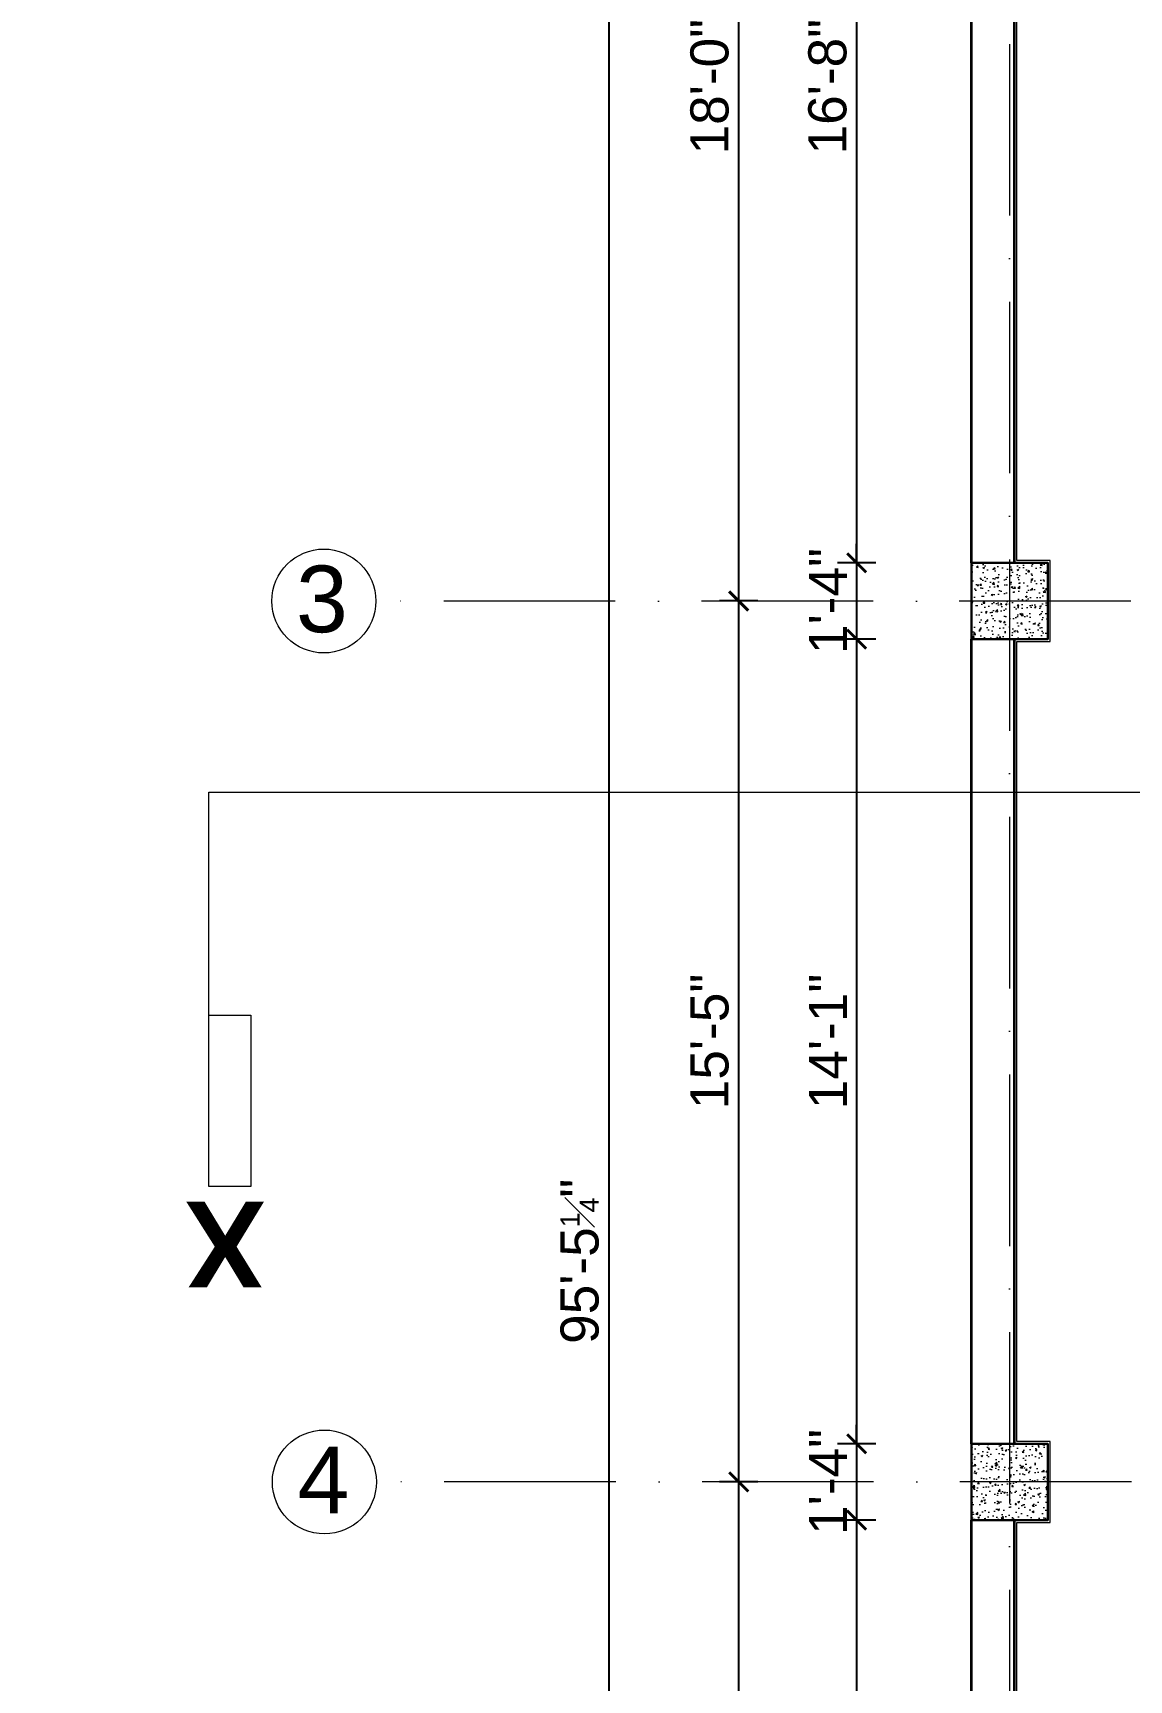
# Model space of a CAD drawing. Header units: inches. Extents: x 10755 to 33653, y -10992 to 10708.
# Drawn here: x 15889.5 to 16119.6, y 6625.2 to 6971.1 of the extents above; entities that cross this region are included whole.
import ezdxf

# ---------------------------------------------------------------- set-up
doc = ezdxf.new("R2010")
doc.units = ezdxf.units.IN
doc.header["$MEASUREMENT"] = 0
doc.linetypes.add('ACAD_ISO10W100', pattern=[18, 12, -3, 0, -3])
for name, color, linetype, lineweight in [('centerline', 9, 'ACAD_ISO10W100', 5), ('col', 1, 'Continuous', 30), ('dim', 6, 'Continuous', 13), ('dimension center - 8', 134, 'Continuous', 13), ('dimension element- 8', 5, 'Continuous', 13), ('dimension inter - 8', 6, 'Continuous', 13), ('dimension overall - 8', 185, 'Continuous', 13), ('DIMINSION', 5, 'Continuous', 15), ('hatch- rcc', 252, 'Continuous', 5), ('PLASTER', 50, 'Continuous', 9), ('SECTION LINE1', 6, 'Continuous', 18), ('title text 1', 113, 'Continuous', 25), ('wall', 1, 'Continuous', 35)]:
    doc.layers.add(name, color=color, linetype=linetype, lineweight=lineweight)
doc.layers.add('T-TEXT', color=230, linetype='Continuous')
doc.layers.get('dimension inter - 8').off()
doc.layers.get('DIMINSION').off()
doc.styles.add('Prajwal', font='stylu.ttf', dxfattribs={"height": 9})
doc.styles.get("Standard").update_dxf_attribs({"font": 'arial.ttf'})
doc.styles.add('suren', font='times.ttf', dxfattribs={"height": 4})
doc.dimstyles.new('S8', dxfattribs={"dimscale": 8, "dimtxt": 1, "dimasz": 0.5, "dimexe": 0.5, "dimexo": 0.5, "dimgap": 0.25, "dimtad": 1, "dimzin": 3, "dimdsep": 46, "dimlunit": 4, "dimtxsty": 'Standard', "dimblk": 'ARCHTICK', "dimcen": 0, "dimclrd": 256, "dimclre": 256, "dimclrt": 6, "dimadec": 0, "dimazin": 0, "dimtfac": 0.5, "dimtix": 1, "dimtmove": 1, "dimatfit": 3, "dimfxl": 0.5, "dimfxlon": 1, "dimfrac": 1, "dimtolj": 1, "dimtzin": 0, "dimarcsym": 1})

# ---------------------------------------------------------------- blocks, each defined once
blk = doc.blocks.new('EWEWRTT')
at = {"layer": 'centerline', "ltscale": 3}
for p, q in [((176317.85, -3623.75), (176317.85, -4988.85)), ((176830.19, -4119.4), (176184.84, -4119.4)), ((176830.31, -4304.4), (176184.95, -4304.4))]:
    blk.add_line(p, q, dxfattribs=at)
at = {"layer": 'centerline', "linetype": 'Continuous'}
for centre in [(176173.93, -4119.4), (176174.04, -4304.4)]:
    blk.add_circle(centre, 10.91, dxfattribs=at)
at = {"layer": 'T-TEXT', "ltscale": 100, "char_height": 14, "width": 12.944, "attachment_point": 3, "style": 'suren'}
for s, insert in [('{\\fArial|b0|i0|c0|p34;3}', (176178.97, -4111.96)), ('{\\fArial|b0|i0|c0|p34;4}', (176179.29, -4296.96))]:
    blk.add_mtext(s, dxfattribs=dict(at, insert=insert))
blk = doc.blocks.new('ERWEWRTRT')
at = {"layer": 'SECTION LINE1', "linetype": 'Continuous', "ltscale": 30}
for p, q in [((176971.92, -4112.65), (176971.92, -4159.5)), ((176971.92, -4159.5), (177670.83, -4159.5))]:
    blk.add_line(p, q, dxfattribs=at)
blk.add_lwpolyline([(176971.92, -4112.65), (176980.68, -4112.65), (176980.68, -4076.65), (176971.92, -4076.65)], close=True, dxfattribs=at)
at = {"layer": 'title text 1', "insert": (176983.7, -4073.49), "char_height": 18, "width": 3.410605131648481e-13, "attachment_point": 9, "style": 'Prajwal'}
blk.add_mtext('\\pi-24.83;{\\fArial|b1|i0|c0|p34;X}', dxfattribs=at)
blk = doc.blocks.new('ETERWEWE')
at = {"layer": 'hatch- rcc', "linetype": 'Continuous', "ltscale": 30}
h = blk.add_hatch(dxfattribs=at)
h.set_pattern_fill('AR-CONC', color=256, scale=0.5, style=0)
h.set_pattern_definition([(50, (0, 0), (3.586300913, -0.313760675), [0.375, -4.125]), (355, (0, 0), (-0.69375667, 3.76096067), [0.3, -3.3]), (100.4514445, (0.299, -0.026), (2.89254423, 3.447199955), [0.31870096, -3.50571056]), (46.1842, (0, 1), (5.33620665, -0.8275964), [0.5625, -6.1875]), (96.6356355, (0.4447, 0.931), (4.67330973, 4.870593), [0.47805171, -5.2585688]), (351.184164, (0, 1), (4.67330973, 4.870593), [0.45, -4.95]), (21, (0.5, 0.75), (2.98453526, -2.013094453), [0.375, -4.125]), (326, (0.5, 0.75), (1.21657666, 3.625750225), [0.3, -3.3]), (71.4514447, (0.7487, 0.5822), (4.20111188, 1.612655764), [0.31870095, -3.50571056]), (37.5, (0, 0), (0.060799277, 1.664469269), [0, -3.26, 0, -3.35, 0, -3.3125]), (7.5, (0, 0), (1.315347687, 1.97205856), [0, -1.91, 0, -3.185, 0, -1.2625]), (327.5, (-1.115, 0), (2.669112181, -0.112774359), [0, -1.25, 0, -3.9, 0, -5.175]), (317.5, (-1.615, 0), (2.915930847, 0.50052491), [0, -1.625, 0, -2.59, 0, -3.675])])
h.paths.add_polyline_path([(159423.23, -3794.58), (159439.23, -3794.58), (159439.23, -3778.58), (159423.23, -3778.58)])
at = {"layer": 'col', "linetype": 'Continuous', "ltscale": 30}
blk.add_lwpolyline([(159423.23, -3794.58), (159423.23, -3778.58), (159439.23, -3778.58), (159439.23, -3794.58), (159423.23, -3794.58)], dxfattribs=at)
blk = doc.blocks.new('wewerrr')
at = {"layer": 'DIMINSION', "linetype": 'Continuous'}
for p in [(16886.62, -332.81), (16886.62, -332.81), (16886.62, -517.81), (16886.62, -517.81)]:
    blk.add_blockref('ETERWEWE', p, dxfattribs=at)
blk = doc.blocks.new('_ArchTick')
at = {"color": 0, "const_width": 0.15}
blk.add_lwpolyline([(-0.5, -0.5), (0.5, 0.5)], dxfattribs=at)
blk = doc.blocks.new('*D917')
at = {"layer": 'Defpoints', "color": 0, "transparency": 16777216}
for p in [(16086.49, 7059.82), (16062.39, 6859.82), (16086.49, 6859.82)]:
    blk.add_point(p, dxfattribs=at)
at = {"layer": 'dimension element- 8', "lineweight": -2, "transparency": 16777216}
for p, q in [((16066.39, 7059.82), (16058.39, 7059.82)), ((16062.39, 7059.82), (16062.39, 6859.82)), ((16066.39, 6859.82), (16058.39, 6859.82))]:
    blk.add_line(p, q, dxfattribs=at)
at = {"layer": 'dimension element- 8', "lineweight": -2, "transparency": 16777216, "xscale": 4, "yscale": 4, "zscale": 4}
for p, rotation in [((16062.39, 7059.82), 90), ((16062.39, 6859.82), 270)]:
    blk.add_blockref('_ArchTick', p, dxfattribs=dict(at, rotation=rotation))
at = {"layer": 'dimension element- 8', "color": 6, "transparency": 16777216, "insert": (16056.3, 6959.82), "char_height": 8, "attachment_point": 5, "rotation": 90}
blk.add_mtext('\\A1;16\'-8"', dxfattribs=at)
blk = doc.blocks.new('*D918')
at = {"layer": 'Defpoints', "color": 0, "transparency": 16777216}
for p in [(16086.49, 6859.82), (16062.39, 6843.82), (16086.49, 6843.82)]:
    blk.add_point(p, dxfattribs=at)
at = {"layer": 'dimension element- 8', "lineweight": -2, "transparency": 16777216}
for p, q in [((16062.39, 6859.82), (16062.39, 6863.82)), ((16066.39, 6859.82), (16058.39, 6859.82)), ((16062.39, 6859.82), (16062.39, 6843.82)), ((16066.39, 6843.82), (16058.39, 6843.82)), ((16062.39, 6843.82), (16062.39, 6839.82))]:
    blk.add_line(p, q, dxfattribs=at)
at = {"layer": 'dimension element- 8', "lineweight": -2, "transparency": 16777216, "xscale": 4, "yscale": 4, "zscale": 4}
for p, rotation in [((16062.39, 6859.82), 270), ((16062.39, 6843.82), 90)]:
    blk.add_blockref('_ArchTick', p, dxfattribs=dict(at, rotation=rotation))
at = {"layer": 'dimension element- 8', "color": 6, "transparency": 16777216, "insert": (16056.37, 6851.82), "char_height": 8, "attachment_point": 5, "rotation": 90}
blk.add_mtext('\\A1;1\'-4"', dxfattribs=at)
blk = doc.blocks.new('*D919')
at = {"layer": 'Defpoints', "color": 0, "transparency": 16777216}
for p in [(16086.49, 6843.82), (16062.39, 6674.82), (16086.49, 6674.82)]:
    blk.add_point(p, dxfattribs=at)
at = {"layer": 'dimension element- 8', "lineweight": -2, "transparency": 16777216}
for p, q in [((16066.39, 6843.82), (16058.39, 6843.82)), ((16062.39, 6843.82), (16062.39, 6674.82)), ((16066.39, 6674.82), (16058.39, 6674.82))]:
    blk.add_line(p, q, dxfattribs=at)
at = {"layer": 'dimension element- 8', "lineweight": -2, "transparency": 16777216, "xscale": 4, "yscale": 4, "zscale": 4}
for p, rotation in [((16062.39, 6843.82), 90), ((16062.39, 6674.82), 270)]:
    blk.add_blockref('_ArchTick', p, dxfattribs=dict(at, rotation=rotation))
at = {"layer": 'dimension element- 8', "color": 6, "transparency": 16777216, "insert": (16056.37, 6759.32), "char_height": 8, "attachment_point": 5, "rotation": 90}
blk.add_mtext('\\A1;14\'-1"', dxfattribs=at)
blk = doc.blocks.new('*D920')
at = {"layer": 'Defpoints', "color": 0, "transparency": 16777216}
for p in [(16086.49, 6674.82), (16062.39, 6658.82), (16086.49, 6658.82)]:
    blk.add_point(p, dxfattribs=at)
at = {"layer": 'dimension element- 8', "lineweight": -2, "transparency": 16777216}
for p, q in [((16062.39, 6674.82), (16062.39, 6678.82)), ((16066.39, 6674.82), (16058.39, 6674.82)), ((16062.39, 6674.82), (16062.39, 6658.82)), ((16066.39, 6658.82), (16058.39, 6658.82)), ((16062.39, 6658.82), (16062.39, 6654.82))]:
    blk.add_line(p, q, dxfattribs=at)
at = {"layer": 'dimension element- 8', "lineweight": -2, "transparency": 16777216, "xscale": 4, "yscale": 4, "zscale": 4}
for p, rotation in [((16062.39, 6674.82), 270), ((16062.39, 6658.82), 90)]:
    blk.add_blockref('_ArchTick', p, dxfattribs=dict(at, rotation=rotation))
at = {"layer": 'dimension element- 8', "color": 6, "transparency": 16777216, "insert": (16056.37, 6666.82), "char_height": 8, "attachment_point": 5, "rotation": 90}
blk.add_mtext('\\A1;1\'-4"', dxfattribs=at)
blk = doc.blocks.new('*D921')
at = {"layer": 'Defpoints', "color": 0, "transparency": 16777216}
for p in [(16086.49, 6658.82), (16062.39, 6434.82), (16086.49, 6434.82)]:
    blk.add_point(p, dxfattribs=at)
at = {"layer": 'dimension element- 8', "lineweight": -2, "transparency": 16777216}
for p, q in [((16066.39, 6658.82), (16058.39, 6658.82)), ((16062.39, 6658.82), (16062.39, 6434.82)), ((16066.39, 6434.82), (16058.39, 6434.82))]:
    blk.add_line(p, q, dxfattribs=at)
at = {"layer": 'dimension element- 8', "lineweight": -2, "transparency": 16777216, "xscale": 4, "yscale": 4, "zscale": 4}
for p, rotation in [((16062.39, 6658.82), 90), ((16062.39, 6434.82), 270)]:
    blk.add_blockref('_ArchTick', p, dxfattribs=dict(at, rotation=rotation))
at = {"layer": 'dimension element- 8', "color": 6, "transparency": 16777216, "insert": (16056.3, 6546.82), "char_height": 8, "attachment_point": 5, "rotation": 90}
blk.add_mtext('\\A1;18\'-8"', dxfattribs=at)
blk = doc.blocks.new('*D926')
at = {"layer": 'Defpoints', "color": 0, "transparency": 16777216}
for p in [(16037.63, 6666.82), (16086.49, 6666.82), (16081.61, 6426.82)]:
    blk.add_point(p, dxfattribs=at)
at = {"layer": 'dimension center - 8', "lineweight": -2, "transparency": 16777216}
for p, q in [((16041.63, 6666.82), (16033.63, 6666.82)), ((16037.63, 6426.82), (16037.63, 6666.82)), ((16041.63, 6426.82), (16033.63, 6426.82))]:
    blk.add_line(p, q, dxfattribs=at)
at = {"layer": 'dimension center - 8', "lineweight": -2, "transparency": 16777216, "xscale": 4, "yscale": 4, "zscale": 4}
for p, rotation in [((16037.63, 6666.82), 90), ((16037.63, 6426.82), 270)]:
    blk.add_blockref('_ArchTick', p, dxfattribs=dict(at, rotation=rotation))
at = {"layer": 'dimension center - 8', "color": 6, "transparency": 16777216, "insert": (16031.55, 6546.82), "char_height": 8, "attachment_point": 5, "rotation": 90}
blk.add_mtext('\\A1;20\'-0"', dxfattribs=at)
blk = doc.blocks.new('*D927')
at = {"layer": 'Defpoints', "color": 0, "transparency": 16777216}
for p in [(16037.63, 6851.82), (16086.49, 6851.82), (16086.49, 6666.82)]:
    blk.add_point(p, dxfattribs=at)
at = {"layer": 'dimension center - 8', "lineweight": -2, "transparency": 16777216}
for p, q in [((16041.63, 6851.82), (16033.63, 6851.82)), ((16037.63, 6666.82), (16037.63, 6851.82)), ((16041.63, 6666.82), (16033.63, 6666.82))]:
    blk.add_line(p, q, dxfattribs=at)
at = {"layer": 'dimension center - 8', "lineweight": -2, "transparency": 16777216, "xscale": 4, "yscale": 4, "zscale": 4}
for p, rotation in [((16037.63, 6851.82), 90), ((16037.63, 6666.82), 270)]:
    blk.add_blockref('_ArchTick', p, dxfattribs=dict(at, rotation=rotation))
at = {"layer": 'dimension center - 8', "color": 6, "transparency": 16777216, "insert": (16031.55, 6759.32), "char_height": 8, "attachment_point": 5, "rotation": 90}
blk.add_mtext('\\A1;15\'-5"', dxfattribs=at)
blk = doc.blocks.new('*D928')
at = {"layer": 'Defpoints', "color": 0, "transparency": 16777216}
for p in [(16037.63, 7067.82), (16086.49, 7067.82), (16086.49, 6851.82)]:
    blk.add_point(p, dxfattribs=at)
at = {"layer": 'dimension center - 8', "lineweight": -2, "transparency": 16777216}
for p, q in [((16041.63, 7067.82), (16033.63, 7067.82)), ((16037.63, 6851.82), (16037.63, 7067.82)), ((16041.63, 6851.82), (16033.63, 6851.82))]:
    blk.add_line(p, q, dxfattribs=at)
at = {"layer": 'dimension center - 8', "lineweight": -2, "transparency": 16777216, "xscale": 4, "yscale": 4, "zscale": 4}
for p, rotation in [((16037.63, 7067.82), 90), ((16037.63, 6851.82), 270)]:
    blk.add_blockref('_ArchTick', p, dxfattribs=dict(at, rotation=rotation))
at = {"layer": 'dimension center - 8', "color": 6, "transparency": 16777216, "insert": (16031.55, 6959.82), "char_height": 8, "attachment_point": 5, "rotation": 90}
blk.add_mtext('\\A1;18\'-0"', dxfattribs=at)
blk = doc.blocks.new('*D930')
at = {"layer": 'Defpoints', "color": 0, "transparency": 16777216}
for p in [(16086.49, 7285.82), (16010.37, 6140.48), (16086.49, 6140.48)]:
    blk.add_point(p, dxfattribs=at)
at = {"layer": 'dimension overall - 8', "lineweight": -2, "transparency": 16777216}
for p, q in [((16014.37, 7285.82), (16006.37, 7285.82)), ((16010.37, 7285.82), (16010.37, 6140.48)), ((16014.37, 6140.48), (16006.37, 6140.48))]:
    blk.add_line(p, q, dxfattribs=at)
at = {"layer": 'dimension overall - 8', "lineweight": -2, "transparency": 16777216, "xscale": 4, "yscale": 4, "zscale": 4}
for p, rotation in [((16010.37, 7285.82), 90), ((16010.37, 6140.48), 270)]:
    blk.add_blockref('_ArchTick', p, dxfattribs=dict(at, rotation=rotation))
at = {"layer": 'dimension overall - 8', "color": 6, "transparency": 16777216, "insert": (16004.29, 6713.15), "char_height": 8, "attachment_point": 5, "rotation": 90}
blk.add_mtext('\\A1;95\'-5{\\H0.500000x;\\S1#4;}"', dxfattribs=at)
blk = doc.blocks.new('p1')
at = {"layer": 'PLASTER'}
blk.add_lwpolyline([(16114.99, 6432.32), (16102.99, 6432.32), (16102.99, 6435.32), (16095.99, 6435.32), (16095.99, 6658.32), (16102.99, 6658.32), (16102.99, 6675.32), (16095.99, 6675.32), (16095.99, 6843.32), (16102.99, 6843.32), (16102.99, 6860.32), (16095.99, 6860.32), (16095.99, 7059.32), (16102.99, 7059.32), (16102.99, 7076.32), (16095.99, 7076.32), (16095.99, 7209.32), (16102.99, 7209.32), (16102.99, 7219.32), (16114.99, 7219.32)], dxfattribs=at)
blk = doc.blocks.new('*D3627')
at = {"layer": 'Defpoints', "color": 0, "transparency": 16777216}
for p in [(31969.25, 7241.82), (11281.95, 6632.82), (31991.14, 6632.82)]:
    blk.add_point(p, dxfattribs=at)
at = {"layer": 'dim', "lineweight": -2, "transparency": 16777216}
for p, q in [((31987.14, 7241.82), (31995.14, 7241.82)), ((31991.14, 7241.82), (31991.14, 6632.82)), ((31987.14, 6632.82), (31995.14, 6632.82))]:
    blk.add_line(p, q, dxfattribs=at)
at = {"layer": 'dim', "lineweight": -2, "transparency": 16777216, "xscale": 4, "yscale": 4, "zscale": 4}
for p, rotation in [((31991.14, 7241.82), 90), ((31991.14, 6632.82), 270)]:
    blk.add_blockref('_ArchTick', p, dxfattribs=dict(at, rotation=rotation))
at = {"layer": 'dim', "color": 6, "transparency": 16777216, "insert": (31985.05, 6937.32), "char_height": 8, "attachment_point": 5, "rotation": 90}
blk.add_mtext('\\A1;50\'-9"', dxfattribs=at)

msp = doc.modelspace()

# ---------------------------------------------------------------- linework, layer by layer
at = {"layer": 'Defpoints'}
for points in [[(16086.487, 7285.819), (16277.487, 7285.819), (16277.487, 7225.819), (16504.064, 7225.819), (16504.436, 7225.819), (16504.436, 6181.81), (16086.487, 6181.81), (16086.487, 7285.819)], [(16093.487, 6859.819), (16102.487, 6859.819), (16102.487, 6843.819), (16093.487, 6843.819)], [(16093.487, 6674.819), (16102.487, 6674.819), (16102.487, 6658.819), (16093.487, 6658.819)]]:
    msp.add_lwpolyline(points, dxfattribs=at)
at = {"layer": 'wall', "linetype": 'Continuous', "ltscale": 30}
for p, q in [((16086.487, 6859.819), (16086.487, 7059.819)), ((16095.487, 6859.819), (16095.487, 7059.819)), ((16086.487, 6674.819), (16086.487, 6843.819)), ((16095.487, 6674.819), (16095.487, 6843.819)), ((16086.487, 6434.819), (16086.487, 6658.819)), ((16095.487, 6434.819), (16095.487, 6658.819))]:
    msp.add_line(p, q, dxfattribs=at)

# ---------------------------------------------------------------- block references
at = {"layer": 'dimension inter - 8'}
msp.add_blockref('p1', (0, 0), dxfattribs=at)
at = {"layer": 'wall', "linetype": 'Continuous', "ltscale": 30}
msp.add_blockref('EWEWRTT', (-160223.362, 10971.215), dxfattribs=at)
at = {"layer": 'wall', "linetype": 'Continuous'}
msp.add_blockref('wewerrr', (-160223.362, 10971.215), dxfattribs=at)
at = {"layer": 'wall', "linetype": 'Continuous', "xscale": -1, "rotation": 180}
msp.add_blockref('ERWEWRTRT', (-161045.464, 2652.205), dxfattribs=at)

# ---------------------------------------------------------------- dimensions: what is measured, and where the dimension line sits
at = {"layer": 'dim'}
dim = msp.add_linear_dim(base=(31991.136, 6632.82), p1=(31969.254, 7241.819), p2=(11281.953, 6632.82), angle=90, dimstyle='S8', dxfattribs=at)
dim.commit()
dim.dimension.update_dxf_attribs({"geometry": '*D3627', "text_midpoint": (31985.051, 6937.319)})
at = {"layer": 'dimension center - 8'}
for base, p1, p2, picture, middle in [((16037.634, 7067.819), (16086.487, 6851.819), (16086.487, 7067.819), '*D928', (16031.55, 6959.819)), ((16037.634, 6851.819), (16086.487, 6666.819), (16086.487, 6851.819), '*D927', (16031.55, 6759.319)), ((16037.634, 6666.819), (16081.61, 6426.819), (16086.487, 6666.819), '*D926', (16031.55, 6546.819))]:
    dim = msp.add_linear_dim(base=base, p1=p1, p2=p2, angle=90, dimstyle='S8', dxfattribs=at)
    dim.commit()
    dim.dimension.update_dxf_attribs({"geometry": picture, "text_midpoint": middle})
at = {"layer": 'dimension element- 8'}
for base, p1, p2, picture, middle in [((16062.386, 6859.819), (16086.488, 7059.819), (16086.487, 6859.819), '*D917', (16056.301, 6959.819)), ((16062.386, 6843.819), (16086.487, 6859.819), (16086.487, 6843.819), '*D918', (16056.369, 6851.819)), ((16062.386, 6674.819), (16086.487, 6843.819), (16086.488, 6674.819), '*D919', (16056.369, 6759.319)), ((16062.386, 6658.819), (16086.488, 6674.819), (16086.487, 6658.819), '*D920', (16056.369, 6666.819)), ((16062.386, 6434.819), (16086.487, 6658.819), (16086.487, 6434.819), '*D921', (16056.301, 6546.819))]:
    dim = msp.add_linear_dim(base=base, p1=p1, p2=p2, angle=90, dimstyle='S8', dxfattribs=at)
    dim.commit()
    dim.dimension.update_dxf_attribs({"geometry": picture, "text_midpoint": middle})
at = {"layer": 'dimension overall - 8'}
dim = msp.add_linear_dim(base=(16010.37, 6140.48), p1=(16086.487, 7285.819), p2=(16086.487, 6140.48), angle=90, dimstyle='S8', dxfattribs=at)
dim.commit()
dim.dimension.update_dxf_attribs({"geometry": '*D930', "text_midpoint": (16004.286, 6713.149)})

doc.saveas('drawing.dxf')
